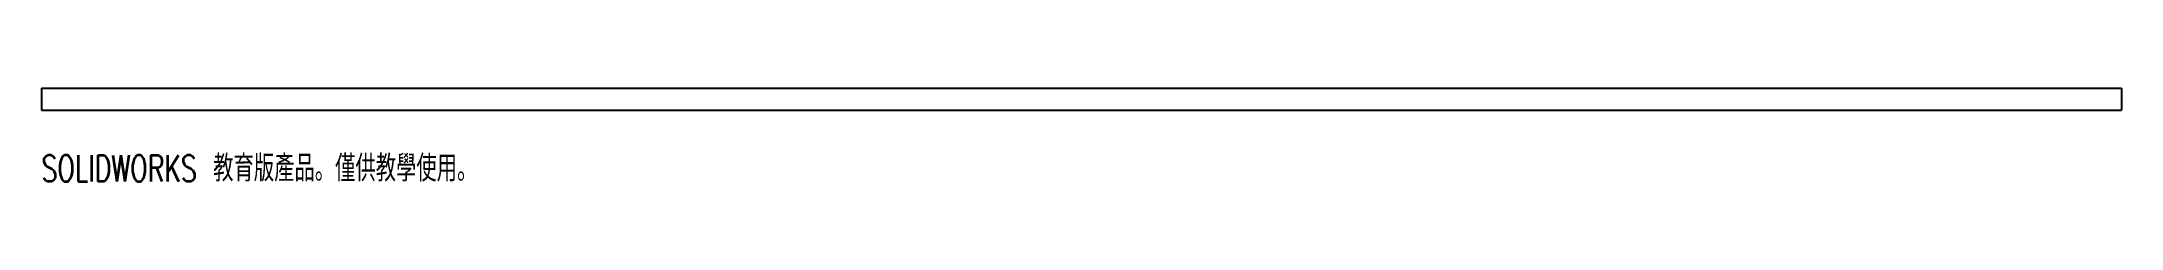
# Paper-space layout '_左視' of a CAD drawing. Header units: millimetres. Extents: x -190 to 190, y -13 to 4.
import ezdxf

# ---------------------------------------------------------------- set-up
doc = ezdxf.new("R2010")
doc.units = ezdxf.units.MM
doc.styles.add('SLDTEXTSTYLE0', font='TXT', dxfattribs={"width": 0.7, "bigfont": 'bigfont'})

psp = doc.layouts.new('_左視')

# ---------------------------------------------------------------- linework, layer by layer
at = {"color": 7, "linetype": 'Continuous', "lineweight": 25}
for p, q in [((-190.5, 4), (190.5, 4)), ((-190.5, 4), (-190.5, 0)), ((190.5, 4), (190.5, 0)), ((-190.5, 0), (190.5, 0))]:
    psp.add_line(p, q, dxfattribs=at)

# ---------------------------------------------------------------- texts
at = {"color": 7, "linetype": 'Continuous', "insert": (-190.5, -8.27), "char_height": 4.8336, "attachment_point": 1, "style": 'SLDTEXTSTYLE0'}
psp.add_mtext('SOLIDWORKS 教育版產品。僅供教學使用。', dxfattribs=at)

doc.saveas('drawing.dxf')
